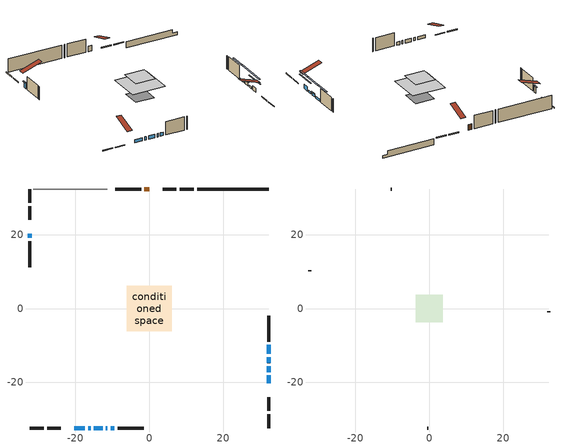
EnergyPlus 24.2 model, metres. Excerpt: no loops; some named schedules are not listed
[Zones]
conditioned space
 floor adiabatic (AdiabaticFloorConstruction): -6.11,-6.11 -6.11,6.11 6.11,6.11 6.11,-6.11 z3.05
 floor foundation (Slab1 construction): -3.5,-3.5 -3.5,3.5 3.5,3.5 3.5,-3.5 z-1.62
 wall outside (RimJoist1 construction): 12.04,32.38 8.26,32.38 / -32.38,-32.38 -28.61,-32.38 / -32.38,32.38 -32.38,28.61 / 32.38,-32.38 32.38,-28.61 z0.61:0.91
 wall outside (RimJoist2 construction): 7.33,32.38 3.69,32.38 / -27.68,-32.38 -24.04,-32.38 / -32.38,27.68 -32.38,24.04 / 32.38,-27.68 32.38,-24.04 z0.61:0.91
 wall outside (AdiabaticWallConstruction 1): -0.06,32.38 -1.31,32.38 z0.61:2.64
 wall outside (AdiabaticWallConstruction): 32.38,-20.29 32.38,-18.15 z0.61:2.13; 32.38,-17.22 32.38,-15.7 / 32.38,-12.32 32.38,-9.88 z0.61:1.22; -20.29,-32.38 -17.45,-32.38 / -16.52,-32.38 -15.91,-32.38 / -14.98,-32.38 -12.66,-32.38 / -11.73,-32.38 -11.42,-32.38 / -10.49,-32.38 -9.44,-32.38 z0.61:1.83; 32.38,-14.77 32.38,-13.24 z0.61:1.73; -32.38,20.29 -32.38,19.17 z0.61:2.74
 wall outside (Wall1 construction): -2.24,32.38 -9.23,32.38 / -8.52,-32.38 -1.52,-32.38 / -32.38,18.24 -32.38,11.24 / 32.38,-8.95 32.38,-1.96 z0.61:5.49
 wall foundation (FoundationWall1 construction): 12.97,32.38,-1.62 12.97,32.38,0.61 30.44,32.38,0.61 30.44,32.38,-0.63 32.38,32.38,-0.63 32.38,32.38,-1.62
 wall adiabatic (Wall4 construction): -11.35,32.38 -31.46,32.38 z0.61:5.49
 window (WindowConstruction): 32.38,-20.28 32.38,-18.15 z0.61:2.13
 window (WindowConstruction 9): 32.38,-17.22 32.38,-15.7 z0.61:1.22
 window (WindowConstruction 1): -20.28,-32.38 -17.45,-32.38 z0.61:1.83
 window (WindowConstruction 2): -16.52,-32.38 -15.91,-32.38 z0.61:1.83
 window (WindowConstruction 3): -14.98,-32.38 -12.66,-32.38 z0.61:1.83
 window (WindowConstruction 4): 32.38,-14.77 32.38,-13.25 z0.61:1.73
 window (WindowConstruction 5): -11.73,-32.38 -11.42,-32.38 z0.61:1.83
 window (WindowConstruction 6): -32.38,20.28 -32.38,19.17 z0.61:2.74
 window (WindowConstruction 7): -10.49,-32.38 -9.44,-32.38 z0.61:1.83
 window (WindowConstruction 8): 32.38,-12.32 32.38,-9.88 z0.61:1.22
 door (Door): -0.06,32.38 -1.31,32.38 z0.61:2.64
 ceiling adiabatic (AdiabaticFloorConstruction): 6.11,-6.11 6.11,6.11 -6.11,6.11 -6.11,-6.11 z3.05
attic - vented
 floor to conditioned space (Floor1 construction Reversed): -3.69,-3.69 -3.69,3.69 3.69,3.69 3.69,-3.69 z5.49
 wall outside (Wall3 construction): -10.16,32.38 -10.42,32.38 / -0.59,-32.38 -0.33,-32.38 / -32.38,10.32 -32.38,10.05 / 32.38,-1.03 32.38,-0.76 z0.61:5.49
 roof outside (Roof1 construction): 0.87,32.38,5.49 0.87,25.2,7.88 2.76,25.2,7.88 2.76,32.38,5.49; -21.21,-32.38,5.49 -21.21,-25.2,7.88 -23.11,-25.2,7.88 -23.11,-32.38,5.49; -32.38,21.21,5.49 -25.2,21.21,7.88 -25.2,23.11,7.88 -32.38,23.11,5.49; 32.38,-21.21,5.49 25.2,-21.21,7.88 25.2,-23.11,7.88 32.38,-23.11,5.49
shading: 32.38,-15.55 32.38,-22.88 32.8,-22.88 32.8,-15.55 z4.73; 32.38,-10.61 32.38,-22.31 32.8,-22.31 32.8,-10.61 z6.31; 32.38,-13.04 32.38,-14.97 32.8,-14.97 32.8,-13.04 z1.93; -32.38,18.97 -32.38,20.49 -32.8,20.49 -32.8,18.97 z2.94; 32.38,-4.79 32.38,-17.41 32.8,-17.41 32.8,-4.79 z6.31
[Building]
Building 1: Terrain=Suburbs
[Site:Location]
Muskoka_ON: Latitude {deg}=44.97; Longitude {deg}=-79.3; Time Zone {hr}=-5; Elevation {m}=282; Keep Site Location Information=Yes
[Site:GroundTemperature:Shallow]
1.23063, -0.843289, -1.00938, -0.0251953, 3.92574, 7.85827, 11.2676, 13.4273, 13.6107, 11.8542, 8.53183, 4.71994
[Site:WaterMainsTemperature]
Calculation Method=Schedule; Temperature Schedule=mains temperature schedule
[Material] Roughness=Rough; Thermal Absorptance=0.9
Name | Thickness {m} | Conductivity {W/m-K} | Density {kg/m3} | Specific Heat {J/kg-K} | Solar Absorptance | Visible Absorptance
asphalt or fiberglass shingles | 0.00635 | 0.162714 | 1121.4 | 1465.45 | 0.4 | 0.4
ceiling loosefill ins | 0.338667 | 0.0480833 | 16.02 | 1046.75 | 0.7 | 0.7
ceiling stud and cavity | 0.1397 | 0.650288 | 65.682 | 1177.47 | 0.7 | 0.7
concrete 4.0 in. | 0.1016 | 1.803125 | 2242.8 | 837.4 | 0.7 | 0.7
concrete 8.0 in. | 0.2032 | 1.803125 | 2242.8 | 837.4 | 0.7 | 0.7
door material | 0.04445 | 0.053851 | 512.64 | 1214.23 | 0.7 | 0.7
exterior vertical ins | 0.0333715 | 0.029427 | 32.04 | 1214.23 | 0.7 | 0.7
floor covering | 0.0127 | 0.0433444 | 54.468 | 1339.84 | 0.6 | 0.6
floor rigid ins; wall rigid ins | 0.512978 | 0.029427 | 32.04 | 1214.23 | 0.7 | 0.7
floor stud and cavity | 0.1397 | 1.75129 | 37.0049 | 1207.88 | 0.7 | 0.7
furniture material conditioned space 1 | 0.1524 | 0.115458 | 640.8 | 1214.23 | 0.6 | 0.6
gypsum board | 0.0127 | 0.160291 | 801 | 837.4 | 0.6 | 0.6
gypsum board 1 | 0.0127 | 0.160291 | 801 | 837.4 | 0.7 | 0.7
osb sheathing 0.5 in. | 0.0127 | 0.115458 | 512.64 | 1214.23 | 0.7 | 0.7
osb sheathing 0.5 in. 1 | 0.0127 | 0.115458 | 512.64 | 1214.23 | 0.4 | 0.4
osb sheathing 0.75 in. | 0.01905 | 0.115458 | 512.64 | 1214.23 | 0.7 | 0.7
osb sheathing 2.0 in. | 0.0508 | 0.115458 | 512.64 | 1214.23 | 0.7 | 0.7
rim joist stud and cavity | 0.0508 | 0.0452492 | 125.044 | 1163.47 | 0.6 | 0.6
rim joist stud and cavity 1 | 0.0508 | 24.0425 | 6.31874 | 1174.65 | 0.6 | 0.6
wall stud and cavity | 0.1397 | 0.0823012 | 139.0536 | 1170.24 | 0.7 | 0.7
wall stud and cavity 1 | 0.0889 | 6.9971 | 50.32683 | 1063.81 | 0.6 | 0.6
wall stud and cavity 2 | 0.1397 | 0.0750922 | 139.0536 | 1170.24 | 0.7 | 0.7
wall stud and cavity 3 | 0.0889 | 0.380278 | 52.3479 | 1209.89 | 0.7 | 0.7
wall stud and cavity 4 | 0.0889 | 0.391764 | 83.0341 | 1211.67 | 0.7 | 0.7
wood siding | 0.0254 | 0.102417 | 544.68 | 1172.36 | 0.4 | 0.4
wood siding 1 | 0.00254 | 0.102417 | 544.68 | 1172.36 | 0.4 | 0.4
wood siding 2; wood siding 3; wood siding 4 | 0.0254 | 0.102417 | 544.68 | 1172.36 | 0.7 | 0.7
[WindowMaterial:SimpleGlazingSystem]
Name | U-Factor {W/m2-K} | Solar Heat Gain Coefficient
WindowMaterial | 3.963244 | 0.67
WindowMaterial 1 | 3.93826 | 0.67
WindowMaterial 2 | 5.05796 | 0.63
WindowMaterial 3 | 3.99504 | 0.69
WindowMaterial 4 | 4.31017 | 0.68
WindowMaterial 5 | 5.91307 | 0.58
WindowMaterial 6 | 4.09327 | 0.69
WindowMaterial 7 | 4.56398 | 0.66
WindowMaterial 8 | 7.03675 | 0.69
WindowMaterial 9 | 7.13781 | 0.67
[Construction]
AdiabaticFloorConstruction: floor stud and cavity, floor rigid ins, osb sheathing 0.75 in., floor covering
AdiabaticWallConstruction: wood siding 3, wall rigid ins, wall stud and cavity 3, gypsum board
AdiabaticWallConstruction 1: wood siding 4, wall rigid ins, wall stud and cavity 3, gypsum board
Door: door material
Floor1 construction Reversed: gypsum board, ceiling stud and cavity, ceiling loosefill ins
FoundationWall1 construction: concrete 8.0 in., gypsum board 1
furniture construction conditioned space 1: furniture material conditioned space 1
PartitionWallConstruction: gypsum board, wall stud and cavity 4, gypsum board
RimJoist1 construction: wood siding 2, osb sheathing 2.0 in., rim joist stud and cavity
RimJoist2 construction: wood siding 2, rim joist stud and cavity 1
Roof1 construction: asphalt or fiberglass shingles
Slab1 construction: concrete 4.0 in.
Wall1 construction: wood siding, osb sheathing 0.5 in., wall stud and cavity, gypsum board
Wall3 construction: wood siding 1, wall stud and cavity 1
Wall4 construction: osb sheathing 0.5 in. 1, wall stud and cavity 2, gypsum board
WindowConstruction: WindowMaterial
WindowConstruction 1: WindowMaterial 1
WindowConstruction 2: WindowMaterial 2
WindowConstruction 3: WindowMaterial 3
WindowConstruction 4: WindowMaterial 4
WindowConstruction 5: WindowMaterial 5
WindowConstruction 6: WindowMaterial 6
WindowConstruction 7: WindowMaterial 7
WindowConstruction 8: WindowMaterial 8
WindowConstruction 9: WindowMaterial 9
[Zone] Multiplier=1; Part of Total Floor Area=Yes
Name | Volume {m3}
attic - vented | 21.1586
conditioned space | 405.2
[Space]
Name | Zone | Volume {m3}
attic - vented 1 | attic - vented | 21.1586
conditioned space 1 | conditioned space | 405.2
[ZoneInfiltration:EffectiveLeakageArea]
infil attic - vented 1: Zone or Space=attic - vented 1; Schedule=Always On Discrete; Effective Air Leakage Area {cm2}=2213.69; Stack Coefficient=0.000505673; Wind Coefficient=1.51934e-05
[ZoneMixing]
whole house fan mix: Zone or Space=attic - vented; Schedule=Always On Continuous; Design Flow Rate Calculation Method=Flow/Zone; Design Flow Rate {m3/s}=0; Source Zone or Space=conditioned space
[SurfaceProperty:ExposedFoundationPerimeter]
Slab1: Exposed Perimeter Calculation Method=TotalExposedPerimeter; Total Exposed Perimeter {m}=19.416
[InternalMass] Zone or ZoneList=conditioned space; Space or SpaceList=conditioned space 1
Name | Construction | Surface Area {m2}
furniture mass conditioned space 1 | furniture construction conditioned space 1 | 79.3199
partition wall mass | PartitionWallConstruction | 198.3
[Lights]
interior lighting: Zone or ZoneList or Space or SpaceList=conditioned space 1; Schedule=interior lighting schedule; Design Level Calculation Method=LightingLevel; Lighting Level {W}=343.2; Return Air Fraction=0; Fraction Radiant=0.6; Fraction Visible=0.2; Fraction Replaceable=1
[People]
occupants: Zone or ZoneList or Space or SpaceList=conditioned space 1; Number of People Schedule=occupants schedule; Number of People Calculation Method=People; Number of People=3; Fraction Radiant=0.314171; Sensible Heat Fraction=0.56303; Activity Level Schedule=occupants activity schedule; Carbon Dioxide Generation Rate {m3/s-W}=0; Enable ASHRAE 55 Comfort Warnings=No; Mean Radiant Temperature Calculation Type=EnclosureAveraged
[ElectricEquipment] Zone or ZoneList or Space or SpaceList=conditioned space 1; Design Level Calculation Method=EquipmentLevel
Name | Schedule | Design Level {W} | Fraction Latent | Fraction Radiant | Fraction Lost
clothes dryer | clothes dryer schedule | 140.772 | 0.015 | 0.081 | 0.85
clothes washer | clothes washer schedule | 32.1985 | 0.03 | 0.162 | 0.7
cooking range | cooking range schedule | 208.969 | 0.08 | 0.432 | 0.2
dishwasher | dishwasher schedule | 66.8632 | 0.3 | 0.18 | 0.4
fridge | fridge schedule | 72.9452 | 0 | 0.6 | 0
mech vent bath fan 0 | mech vent bath fan 0 schedule | 50.2 | 0 | 0 | 1
mech vent bath fan 1 | mech vent bath fan 1 schedule | 50.2 | 0 | 0 | 1
mech vent bath fan 2 | mech vent bath fan 2 schedule | 50.2 | 0 | 0 | 1
mech vent house fan | mech vent house fan schedule | 0 | 0 | 0 | 1
mech vent house fan cfis | mech vent house fan cfis schedule | 0 | 0 | 0 | 0
misc plug loads | misc plug loads schedule | 494.7 | 0.045 | 0.513 | 0.1
whole house fan | Always On Discrete | 0 | 0 | 0 | 1
[OtherEquipment] Zone or ZoneList or Space or SpaceList=conditioned space 1; Design Level Calculation Method=EquipmentLevel
Name | Fuel Type | Schedule | Design Level {W} | Fraction Latent | Fraction Radiant | Fraction Lost
clothes dryer 1 | Electricity | clothes dryer schedule | 0 | 0.015 | 0.081 | 0.85
cooking range 1 | Electricity | cooking range schedule | 0 | 0.08 | 0.432 | 0.2
general water use latent | None | general water use schedule | 59.3978 | 1 | 0 | 0
general water use sensible | None | general water use schedule | -58.539 | 0 | 0.6 | 0
mech vent house fan latent load | None | Always On Discrete | 0 | 1 | 0 | 0
mech vent house fan sensible load | None | Always On Discrete | 0 | 0 | 0 | 0
water heater energy adjustment1 | NaturalGas | Always On Discrete | 0.01 | 0 | 0 | 1
[ZoneInfiltration:DesignFlowRate] Zone or ZoneList or Space or SpaceList=conditioned space 1; Schedule=Always On Discrete; Design Flow Rate Calculation Method=Flow/Zone; Design Flow Rate {m3/s}=0
infil flow; natural vent flow; whole house fan flow
[AvailabilityManager:Scheduled]
central ac and furnace airloop Availability Manager: Schedule=Always On Discrete
[Foundation:Kiva]
Foundation Kiva 1: Initial Indoor Air Temperature {C}=18; Wall Height Above Grade {m}=0.609996; Wall Depth Below Slab {m}=0.2032; Custom Block Material Name 1=exterior vertical ins; Custom Block Depth 1 {m}=2.23001; Custom Block X Position 1 {m}=0.2159; Custom Block Z Position 1 {m}=0
[Foundation:Kiva:Settings]
Soil Conductivity {W/m-K}=0.849921; Soil Density {kg/m3}=1842.3; Soil Specific Heat {J/kg-K}=418.7; Ground Solar Absorptivity=0.9; Ground Thermal Absorptivity=0.9; Ground Surface Roughness {m}=0.03; Far-Field Width {m}=40; Deep-Ground Boundary Condition=ZeroFlux; Deep-Ground Depth {m}=40; Minimum Cell Dimension {m}=0.2; Maximum Cell Growth Coefficient=3; Simulation Timestep=Timestep
[Exterior:Lights]
exterior lighting: Schedule=exterior lighting schedule; Design Level {W}=75.6
[EnergyManagementSystem:GlobalVariable]
central_ac_and_furnace_airloop_Fan_RTF
infil_program_Qfan
infil_program_Qinf
natural_vent_program_Qnv
natural_vent_program_Qwhf
[EnergyManagementSystem:Sensor]
Name | Output:Variable or Output:Meter Index Key | Output:Variable or Output:Meter
airflow_gain | infil flow | Infiltration Sensible Heat Gain Energy
airflow_gain_1 | natural vent flow | Infiltration Sensible Heat Gain Energy
airflow_gain_2 | whole house fan flow | Infiltration Sensible Heat Gain Energy
airflow_loss | infil flow | Infiltration Sensible Heat Loss Energy
airflow_loss_1 | natural vent flow | Infiltration Sensible Heat Loss Energy
airflow_loss_2 | whole house fan flow | Infiltration Sensible Heat Loss Energy
clg_load_cond |  | Cooling:EnergyTransfer:Zone:CONDITIONED SPACE
clg_sp_s; clg_sp_s_1 | cooling setpoint | Schedule Value
clothes_dryer_exhaust_0_sch_s | clothes dryer exhaust 0 schedule | Schedule Value
cool_season | cooling season schedule | Schedule Value
htg_load_cond |  | Heating:EnergyTransfer:Zone:CONDITIONED SPACE
htg_sp_s; htg_sp_s_1 | heating setpoint | Schedule Value
ig_ee_conv | clothes dryer | Electric Equipment Convective Heating Energy
ig_ee_conv_2 | cooking range | Electric Equipment Convective Heating Energy
ig_ee_conv_4 | fridge | Electric Equipment Convective Heating Energy
ig_ee_conv_5 | misc plug loads | Electric Equipment Convective Heating Energy
ig_ee_conv_6 | whole house fan | Electric Equipment Convective Heating Energy
ig_ee_rad | clothes dryer | Electric Equipment Radiant Heating Energy
ig_ee_rad_2 | cooking range | Electric Equipment Radiant Heating Energy
ig_ee_rad_4 | fridge | Electric Equipment Radiant Heating Energy
ig_ee_rad_5 | misc plug loads | Electric Equipment Radiant Heating Energy
ig_ee_rad_6 | whole house fan | Electric Equipment Radiant Heating Energy
ig_lgt_conv | interior lighting | Lights Convective Heating Energy
ig_lgt_rad | interior lighting | Lights Radiant Heating Energy
ig_lgt_vis | interior lighting | Lights Visible Radiation Heating Energy
ig_oe_conv | clothes dryer 1 | Other Equipment Convective Heating Energy
ig_oe_conv_1 | cooking range 1 | Other Equipment Convective Heating Energy
ig_oe_conv_2 | general water use latent | Other Equipment Convective Heating Energy
ig_oe_conv_3 | general water use sensible | Other Equipment Convective Heating Energy
ig_oe_conv_4 | water heater energy adjustment1 | Other Equipment Convective Heating Energy
ig_oe_rad | clothes dryer 1 | Other Equipment Radiant Heating Energy
ig_oe_rad_1 | cooking range 1 | Other Equipment Radiant Heating Energy
ig_oe_rad_2 | general water use latent | Other Equipment Radiant Heating Energy
ig_oe_rad_3 | general water use sensible | Other Equipment Radiant Heating Energy
ig_oe_rad_4 | water heater energy adjustment1 | Other Equipment Radiant Heating Energy
ig_ppl_conv | occupants | People Convective Heating Energy
ig_ppl_rad | occupants | People Radiant Heating Energy
im_conv | furniture mass conditioned space 1 | Surface Inside Face Convection Heat Gain Energy
im_conv_1 | partition wall mass | Surface Inside Face Convection Heat Gain Energy
im_ig | furniture mass conditioned space 1 | Surface Inside Face Internal Gains Radiation Heat Gain Energy
im_ig_1 | partition wall mass | Surface Inside Face Internal Gains Radiation Heat Gain Energy
im_lgt | furniture mass conditioned space 1 | Surface Inside Face Lights Radiation Heat Gain Energy
im_lgt_1 | partition wall mass | Surface Inside Face Lights Radiation Heat Gain Energy
im_sol | furniture mass conditioned space 1 | Surface Inside Face Solar Radiation Heat Gain Energy
im_sol_1 | partition wall mass | Surface Inside Face Solar Radiation Heat Gain Energy
im_surf | furniture mass conditioned space 1 | Surface Inside Face Net Surface Thermal Radiation Heat Gain Energy
im_surf_1 | partition wall mass | Surface Inside Face Net Surface Thermal Radiation Heat Gain Energy
mech_vent_bath_fan_0_sch_s | mech vent bath fan 0 schedule | Schedule Value
mech_vent_bath_fan_1_sch_s | mech vent bath fan 1 schedule | Schedule Value
mech_vent_bath_fan_2_sch_s | mech vent bath fan 2 schedule | Schedule Value
mv_conv | mech vent bath fan 0 | Electric Equipment Convective Heating Energy
mv_conv_1 | mech vent bath fan 1 | Electric Equipment Convective Heating Energy
mv_conv_2 | mech vent bath fan 2 | Electric Equipment Convective Heating Energy
mv_conv_3 | mech vent house fan | Electric Equipment Convective Heating Energy
mv_conv_4 | mech vent house fan cfis | Electric Equipment Convective Heating Energy
mv_conv_5 | mech vent house fan latent load | Other Equipment Convective Heating Energy
mv_conv_6 | mech vent house fan sensible load | Other Equipment Convective Heating Energy
mv_rad | mech vent bath fan 0 | Electric Equipment Radiant Heating Energy
mv_rad_1 | mech vent bath fan 1 | Electric Equipment Radiant Heating Energy
mv_rad_2 | mech vent bath fan 2 | Electric Equipment Radiant Heating Energy
mv_rad_3 | mech vent house fan | Electric Equipment Radiant Heating Energy
mv_rad_4 | mech vent house fan cfis | Electric Equipment Radiant Heating Energy
mv_rad_5 | mech vent house fan latent load | Other Equipment Radiant Heating Energy
mv_rad_6 | mech vent house fan sensible load | Other Equipment Radiant Heating Energy
natural_vent_s | natural vent schedule | Schedule Value
out_pb_s |  | Site Outdoor Air Barometric Pressure
out_wt_s |  | Site Outdoor Air Humidity Ratio
site_vw_s |  | Site Wind Speed
ss_back_out | Window1 | Surface Window Shortwave from Zone Back Out Window Heat Transfer Rate
ss_back_out_1 | Window10 | Surface Window Shortwave from Zone Back Out Window Heat Transfer Rate
ss_back_out_2 | Window2 | Surface Window Shortwave from Zone Back Out Window Heat Transfer Rate
ss_back_out_3 | Window3 | Surface Window Shortwave from Zone Back Out Window Heat Transfer Rate
ss_back_out_4 | Window4 | Surface Window Shortwave from Zone Back Out Window Heat Transfer Rate
ss_back_out_5 | Window5 | Surface Window Shortwave from Zone Back Out Window Heat Transfer Rate
ss_back_out_6 | Window6 | Surface Window Shortwave from Zone Back Out Window Heat Transfer Rate
ss_back_out_7 | Window7 | Surface Window Shortwave from Zone Back Out Window Heat Transfer Rate
ss_back_out_8 | Window8 | Surface Window Shortwave from Zone Back Out Window Heat Transfer Rate
ss_back_out_9 | Window9 | Surface Window Shortwave from Zone Back Out Window Heat Transfer Rate
ss_conv | Door1 | Surface Inside Face Convection Heat Gain Energy
ss_conv_1 | Window1 | Surface Inside Face Convection Heat Gain Energy
ss_conv_10 | Window9 | Surface Inside Face Convection Heat Gain Energy
ss_conv_2 | Window10 | Surface Inside Face Convection Heat Gain Energy
ss_conv_3 | Window2 | Surface Inside Face Convection Heat Gain Energy
ss_conv_4 | Window3 | Surface Inside Face Convection Heat Gain Energy
ss_conv_5 | Window4 | Surface Inside Face Convection Heat Gain Energy
ss_conv_6 | Window5 | Surface Inside Face Convection Heat Gain Energy
ss_conv_7 | Window6 | Surface Inside Face Convection Heat Gain Energy
ss_conv_8 | Window7 | Surface Inside Face Convection Heat Gain Energy
ss_conv_9 | Window8 | Surface Inside Face Convection Heat Gain Energy
ss_ig | Door1 | Surface Inside Face Internal Gains Radiation Heat Gain Energy
ss_ig_1 | Window1 | Surface Inside Face Internal Gains Radiation Heat Gain Energy
ss_ig_10 | Window9 | Surface Inside Face Internal Gains Radiation Heat Gain Energy
ss_ig_2 | Window10 | Surface Inside Face Internal Gains Radiation Heat Gain Energy
ss_ig_3 | Window2 | Surface Inside Face Internal Gains Radiation Heat Gain Energy
ss_ig_4 | Window3 | Surface Inside Face Internal Gains Radiation Heat Gain Energy
ss_ig_5 | Window4 | Surface Inside Face Internal Gains Radiation Heat Gain Energy
ss_ig_6 | Window5 | Surface Inside Face Internal Gains Radiation Heat Gain Energy
ss_ig_7 | Window6 | Surface Inside Face Internal Gains Radiation Heat Gain Energy
ss_ig_8 | Window7 | Surface Inside Face Internal Gains Radiation Heat Gain Energy
ss_ig_9 | Window8 | Surface Inside Face Internal Gains Radiation Heat Gain Energy
ss_lgt | Door1 | Surface Inside Face Lights Radiation Heat Gain Energy
ss_sol | Door1 | Surface Inside Face Solar Radiation Heat Gain Energy
ss_surf | Door1 | Surface Inside Face Net Surface Thermal Radiation Heat Gain Energy
ss_surf_1 | Window1 | Surface Inside Face Net Surface Thermal Radiation Heat Gain Energy
ss_surf_10 | Window9 | Surface Inside Face Net Surface Thermal Radiation Heat Gain Energy
ss_surf_2 | Window10 | Surface Inside Face Net Surface Thermal Radiation Heat Gain Energy
ss_surf_3 | Window2 | Surface Inside Face Net Surface Thermal Radiation Heat Gain Energy
ss_surf_4 | Window3 | Surface Inside Face Net Surface Thermal Radiation Heat Gain Energy
ss_surf_5 | Window4 | Surface Inside Face Net Surface Thermal Radiation Heat Gain Energy
ss_surf_6 | Window5 | Surface Inside Face Net Surface Thermal Radiation Heat Gain Energy
ss_surf_7 | Window6 | Surface Inside Face Net Surface Thermal Radiation Heat Gain Energy
ss_surf_8 | Window7 | Surface Inside Face Net Surface Thermal Radiation Heat Gain Energy
ss_surf_9 | Window8 | Surface Inside Face Net Surface Thermal Radiation Heat Gain Energy
ss_trans_in | Window1 | Surface Window Transmitted Solar Radiation Rate
ss_trans_in_1 | Window10 | Surface Window Transmitted Solar Radiation Rate
ss_trans_in_2 | Window2 | Surface Window Transmitted Solar Radiation Rate
ss_trans_in_3 | Window3 | Surface Window Transmitted Solar Radiation Rate
ss_trans_in_4 | Window4 | Surface Window Transmitted Solar Radiation Rate
ss_trans_in_5 | Window5 | Surface Window Transmitted Solar Radiation Rate
ss_trans_in_6 | Window6 | Surface Window Transmitted Solar Radiation Rate
ss_trans_in_7 | Window7 | Surface Window Transmitted Solar Radiation Rate
ss_trans_in_8 | Window8 | Surface Window Transmitted Solar Radiation Rate
ss_trans_in_9 | Window9 | Surface Window Transmitted Solar Radiation Rate
ss_trans_out | Window1 | Surface Inside Face Initial Transmitted Diffuse Transmitted Out Window Solar Radiation Rate
ss_trans_out_1 | Window10 | Surface Inside Face Initial Transmitted Diffuse Transmitted Out Window Solar Radiation Rate
ss_trans_out_2 | Window2 | Surface Inside Face Initial Transmitted Diffuse Transmitted Out Window Solar Radiation Rate
ss_trans_out_3 | Window3 | Surface Inside Face Initial Transmitted Diffuse Transmitted Out Window Solar Radiation Rate
ss_trans_out_4 | Window4 | Surface Inside Face Initial Transmitted Diffuse Transmitted Out Window Solar Radiation Rate
ss_trans_out_5 | Window5 | Surface Inside Face Initial Transmitted Diffuse Transmitted Out Window Solar Radiation Rate
ss_trans_out_6 | Window6 | Surface Inside Face Initial Transmitted Diffuse Transmitted Out Window Solar Radiation Rate
ss_trans_out_7 | Window7 | Surface Inside Face Initial Transmitted Diffuse Transmitted Out Window Solar Radiation Rate
ss_trans_out_8 | Window8 | Surface Inside Face Initial Transmitted Diffuse Transmitted Out Window Solar Radiation Rate
ss_trans_out_9 | Window9 | Surface Inside Face Initial Transmitted Diffuse Transmitted Out Window Solar Radiation Rate
s_conv | Floor1 | Surface Inside Face Convection Heat Gain Energy
s_conv_1 | FoundationWall1 | Surface Inside Face Convection Heat Gain Energy
s_conv_10 | RimJoist2:270 | Surface Inside Face Convection Heat Gain Energy
s_conv_11 | RimJoist2:90 | Surface Inside Face Convection Heat Gain Energy
s_conv_12 | Slab1 | Surface Inside Face Convection Heat Gain Energy
s_conv_13 | Wall1:0 | Surface Inside Face Convection Heat Gain Energy
s_conv_14 | Wall1:180 | Surface Inside Face Convection Heat Gain Energy
s_conv_15 | Wall1:270 | Surface Inside Face Convection Heat Gain Energy
s_conv_16 | Wall1:90 | Surface Inside Face Convection Heat Gain Energy
s_conv_17 | Wall4 | Surface Inside Face Convection Heat Gain Energy
s_conv_2 | inferred conditioned ceiling | Surface Inside Face Convection Heat Gain Energy
s_conv_3 | inferred conditioned floor | Surface Inside Face Convection Heat Gain Energy
s_conv_4 | RimJoist1:0 | Surface Inside Face Convection Heat Gain Energy
s_conv_5 | RimJoist1:180 | Surface Inside Face Convection Heat Gain Energy
s_conv_6 | RimJoist1:270 | Surface Inside Face Convection Heat Gain Energy
s_conv_7 | RimJoist1:90 | Surface Inside Face Convection Heat Gain Energy
s_conv_8 | RimJoist2:0 | Surface Inside Face Convection Heat Gain Energy
s_conv_9 | RimJoist2:180 | Surface Inside Face Convection Heat Gain Energy
s_ig | Floor1 | Surface Inside Face Internal Gains Radiation Heat Gain Energy
s_ig_1 | FoundationWall1 | Surface Inside Face Internal Gains Radiation Heat Gain Energy
s_ig_10 | RimJoist2:270 | Surface Inside Face Internal Gains Radiation Heat Gain Energy
s_ig_11 | RimJoist2:90 | Surface Inside Face Internal Gains Radiation Heat Gain Energy
s_ig_12 | Slab1 | Surface Inside Face Internal Gains Radiation Heat Gain Energy
s_ig_13 | Wall1:0 | Surface Inside Face Internal Gains Radiation Heat Gain Energy
s_ig_14 | Wall1:180 | Surface Inside Face Internal Gains Radiation Heat Gain Energy
s_ig_15 | Wall1:270 | Surface Inside Face Internal Gains Radiation Heat Gain Energy
s_ig_16 | Wall1:90 | Surface Inside Face Internal Gains Radiation Heat Gain Energy
s_ig_17 | Wall4 | Surface Inside Face Internal Gains Radiation Heat Gain Energy
s_ig_2 | inferred conditioned ceiling | Surface Inside Face Internal Gains Radiation Heat Gain Energy
s_ig_3 | inferred conditioned floor | Surface Inside Face Internal Gains Radiation Heat Gain Energy
s_ig_4 | RimJoist1:0 | Surface Inside Face Internal Gains Radiation Heat Gain Energy
